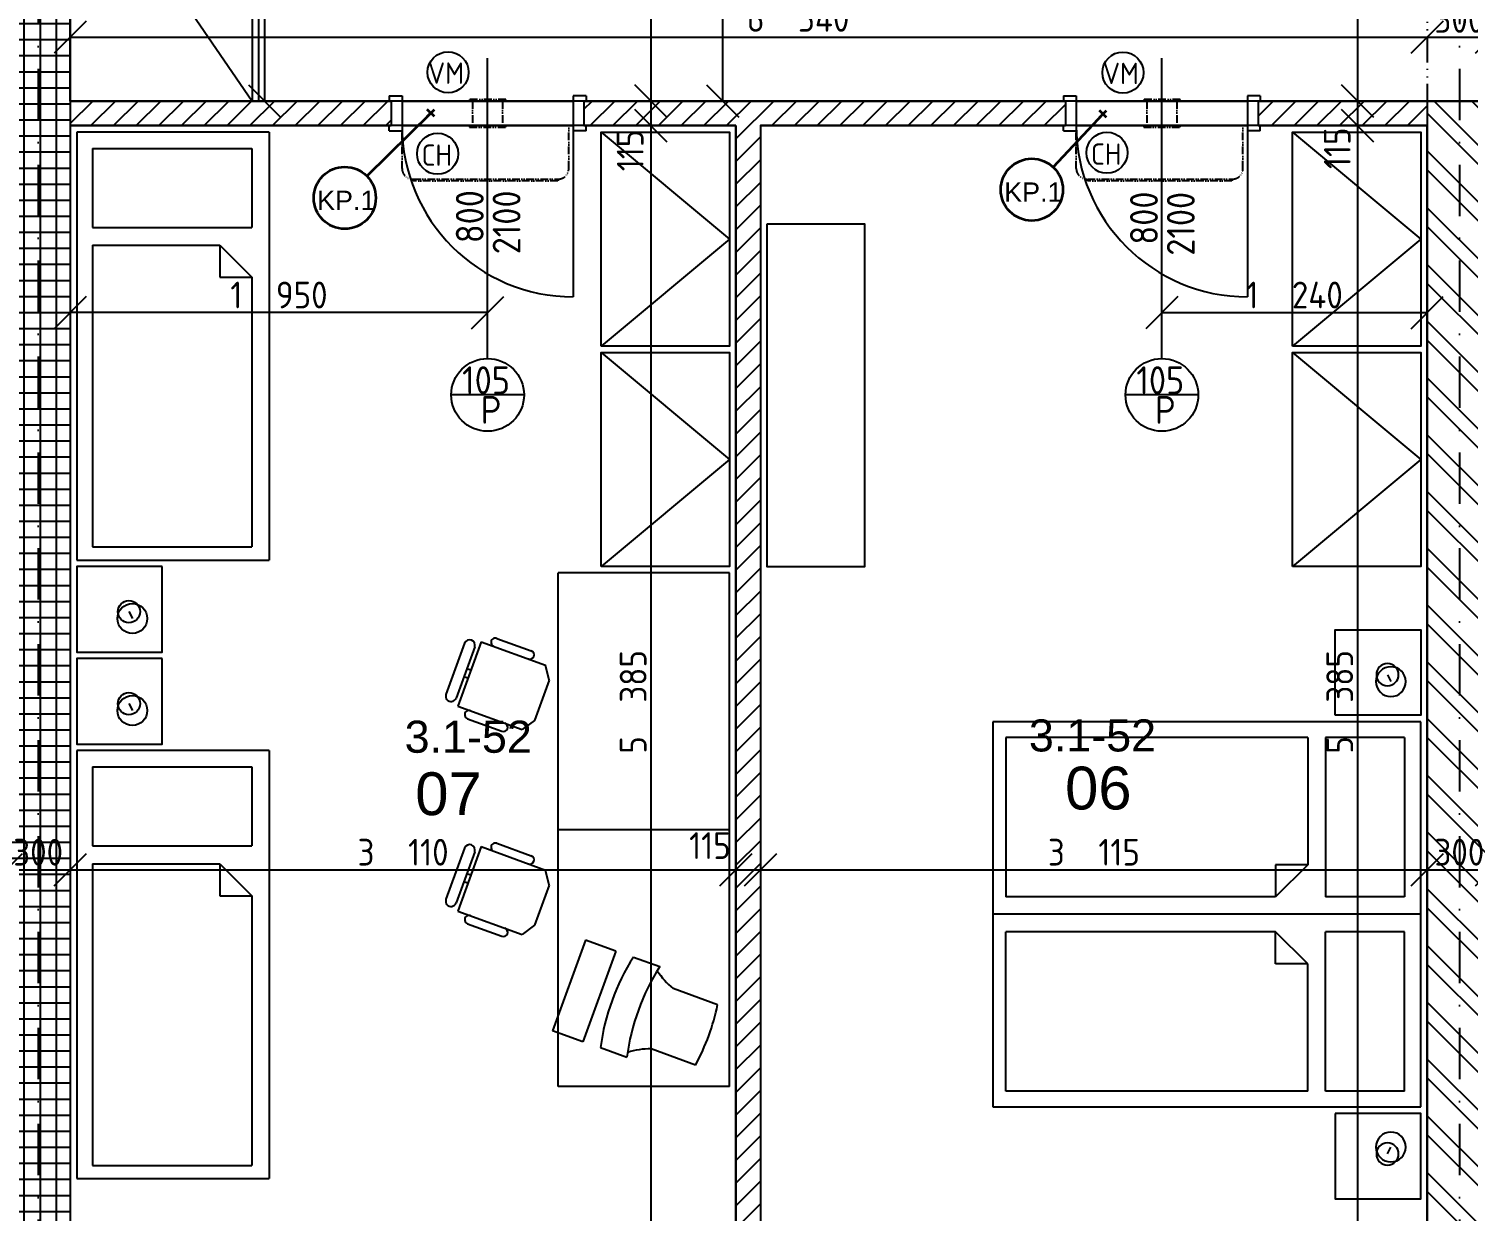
# Model space of a CAD drawing. Extents: x 4511820 to 5180432, y -1526536 to -944957.
# Drawn here: x 5014147 to 5020872, y -1168721 to -1163197 of the extents above; entities that cross this region are included whole.
import ezdxf

# ---------------------------------------------------------------- set-up
doc = ezdxf.new("R2010")
doc.units = 0
doc.header["$MEASUREMENT"] = 0
doc.linetypes.add('ACAD_ISO12W100', pattern=[22, 12, -3, 0.5, -3, 0.5, -3])
doc.linetypes.add('BODKOCIARKOVANA_3', pattern=[5.6, 3, -1.3, 0, -1.3])
doc.layers.get('0').update_dxf_attribs({"linetype": 'CONTINUOUS'})
doc.layers.get('Defpoints').update_dxf_attribs({"color": 61, "linetype": 'CONTINUOUS'})
for name, color, linetype in [('DVERE', 45, 'CONTINUOUS'), ('KÓTY', 4, 'CONTINUOUS'), ('MÚRY', 1, 'CONTINUOUS'), ('osi', 253, 'CONTINUOUS'), ('Plochy', 41, 'CONTINUOUS'), ('POPIS', 7, 'CONTINUOUS'), ('TENKÁ', 7, 'CONTINUOUS'), ('ZARIADENIE', 47, 'CONTINUOUS'), ('ZZ-chladenie', 133, 'CONTINUOUS'), ('zz-vetr', 52, 'CONTINUOUS'), ('ŠRAFY', 82, 'CONTINUOUS')]:
    doc.layers.add(name, color=color, linetype=linetype)
doc.layers.add('preklady', color=74, linetype='CONTINUOUS', lineweight=35)
doc.styles.add('ARIAL', font='arial.ttf')
doc.styles.add('STYLE1', font='isocp.shx')
doc.dimstyles.new('STANDARD-50', dxfattribs={"dimtxt": 125, "dimasz": 150, "dimexe": 10, "dimexo": 200, "dimgap": 20, "dimtad": 1, "dimdsep": 46, "dimlunit": 6, "dimtxsty": 'STYLE1', "dimblk1": 'OBLIQUE', "dimblk2": 'OBLIQUE', "dimsah": 1, "dimcen": 2.5, "dimse1": 1, "dimse2": 1, "dimadec": 0, "dimazin": 0, "dimtfac": 1, "dimtmove": 1, "dimatfit": 3, "dimldrblk": 'OBLIQUE', "dimfxl": 1, "dimtolj": 1, "dimtzin": 0, "dimarcsym": 0})
pattern_1 = [(45, (515270.5, 303822), (-53.0330086, 53.0330086), [])]

# ---------------------------------------------------------------- blocks, each defined once
blk = doc.blocks.new('_OBLIQUE')
at = {"color": 0, "linetype": 'ByBlock'}
blk.add_line((-0.5, -0.5), (0.5, 0.5), dxfattribs=at)
blk = doc.blocks.new('*D12942')
at = {"layer": 'Defpoints', "color": 0}
for p in [(4980571, -1166764.2), (5040921, -1166764.2), (5040921, -1172783.9)]:
    blk.add_point(p, dxfattribs=at)
at = {"layer": 'KÓTY', "color": 0, "lineweight": -2}
blk.add_line((4980571, -1172783.9), (5040921, -1172783.9), dxfattribs=at)
at = {"layer": 'KÓTY', "color": 0, "linetype": 'ByBlock', "lineweight": -2, "xscale": 150, "yscale": 150, "zscale": 150, "rotation": 180}
blk.add_blockref('_OBLIQUE', (4980571, -1172783.9), dxfattribs=at)
at = {"layer": 'KÓTY', "color": 0, "linetype": 'ByBlock', "lineweight": -2, "xscale": 150, "yscale": 150, "zscale": 150}
blk.add_blockref('_OBLIQUE', (5040921, -1172783.9), dxfattribs=at)
at = {"layer": 'KÓTY', "color": 0, "insert": (5010746, -1172701.3), "char_height": 125, "attachment_point": 5, "style": 'STYLE1'}
blk.add_mtext('\\A1;60ﾠ350', dxfattribs=at)
blk = doc.blocks.new('DVOJPOSTEL')
at = {"layer": 'ZARIADENIE', "ltscale": 0.25}
for p, q in [((4444359, -1314665.2), (4444359, -1312665.2)), ((4444359, -1312665.2), (4446159, -1312665.2)), ((4445259, -1312665.2), (4445259, -1314665.2)), ((4446159, -1312665.2), (4446159, -1314665.2)), ((4444139.6, -1312821.2), (4444171.8, -1312805.1)), ((4446378.4, -1312821.2), (4446346.2, -1312805.1)), ((4446159, -1314665.2), (4444359, -1314665.2))]:
    blk.add_line(p, q, dxfattribs=at)
at = {"layer": 'ZARIADENIE', "color": 76, "ltscale": 0.25}
for p, q in [((4444432.3, -1312741.6), (4445177.9, -1312741.6)), ((4444432.3, -1312741.6), (4444432.3, -1313110.9)), ((4445177.9, -1312741.6), (4445177.9, -1313110.9)), ((4446085.7, -1312741.6), (4445340.1, -1312741.6)), ((4445340.1, -1312741.6), (4445340.1, -1313110.9)), ((4446085.7, -1312741.6), (4446085.7, -1313110.9)), ((4444432.3, -1313110.9), (4445177.9, -1313110.9)), ((4446085.7, -1313110.9), (4445340.1, -1313110.9)), ((4444432.3, -1313193.6), (4444432.3, -1314603.6)), ((4444432.3, -1313193.6), (4445027.9, -1313193.6)), ((4445027.9, -1313193.6), (4445177.9, -1313343.6)), ((4445027.9, -1313193.6), (4445027.9, -1313343.6)), ((4445490.1, -1313193.6), (4445340.1, -1313343.6)), ((4446085.7, -1313193.6), (4445490.1, -1313193.6)), ((4445490.1, -1313193.6), (4445490.1, -1313343.6)), ((4446085.7, -1313193.6), (4446085.7, -1314603.6)), ((4445027.9, -1313343.6), (4445177.9, -1313343.6)), ((4445177.9, -1313343.6), (4445177.9, -1314603.6)), ((4445340.1, -1313343.6), (4445340.1, -1314603.6)), ((4445490.1, -1313343.6), (4445340.1, -1313343.6)), ((4444432.3, -1314603.6), (4445177.9, -1314603.6)), ((4446085.7, -1314603.6), (4445340.1, -1314603.6))]:
    blk.add_line(p, q, dxfattribs=at)
at = {"layer": 'ZARIADENIE'}
for points in [[(4444329, -1313065.2), (4443929, -1313065.2), (4443929, -1312665.2), (4444329, -1312665.2)], [(4446189, -1313065.2), (4446589, -1313065.2), (4446589, -1312665.2), (4446189, -1312665.2)]]:
    blk.add_lwpolyline(points, close=True, dxfattribs=at)
at = {"layer": 'ZARIADENIE', "ltscale": 0.25}
for centre, radius in [((4444139.6, -1312821.2), 51.9), ((4444171.8, -1312805.1), 69.7), ((4446346.2, -1312805.1), 69.7), ((4446378.4, -1312821.2), 51.9)]:
    blk.add_circle(centre, radius, dxfattribs=at)
blk = doc.blocks.new('SKRINA')
at = {"layer": 'ZARIADENIE'}
for p, q in [((4449069, -1324645.2), (4448469, -1324145.2)), ((4448469, -1325145.2), (4449069, -1324645.2))]:
    blk.add_line(p, q, dxfattribs=at)
blk.add_lwpolyline([(4448469, -1324145.2), (4448469, -1325145.2), (4449069, -1325145.2), (4449069, -1324145.2)], close=True, dxfattribs=at)
blk = doc.blocks.new('JEDNOPOSTEL BEZ STOL')
at = {"layer": 'ZARIADENIE', "ltscale": 0.25}
for p, q in [((4459678.1, -1322230.2), (4457678.1, -1322230.2)), ((4457678.1, -1323130.2), (4457678.1, -1322230.2)), ((4459678.1, -1322230.2), (4459678.1, -1323130.2)), ((4459678.1, -1323130.2), (4457678.1, -1323130.2))]:
    blk.add_line(p, q, dxfattribs=at)
at = {"layer": 'ZARIADENIE', "color": 76, "ltscale": 0.25}
for p, q in [((4458999.7, -1322311.3), (4457739.6, -1322311.3)), ((4457739.6, -1323056.9), (4457739.6, -1322311.3)), ((4459149.7, -1322461.3), (4458999.7, -1322311.3)), ((4458999.7, -1322461.3), (4458999.7, -1322311.3)), ((4459601.7, -1322311.3), (4459232.3, -1322311.3)), ((4459232.3, -1323056.9), (4459232.3, -1322311.3)), ((4459601.7, -1323056.9), (4459601.7, -1322311.3)), ((4459149.7, -1322461.3), (4458999.7, -1322461.3)), ((4459149.7, -1323056.9), (4459149.7, -1322461.3)), ((4459149.7, -1323056.9), (4457739.6, -1323056.9)), ((4459601.7, -1323056.9), (4459232.3, -1323056.9))]:
    blk.add_line(p, q, dxfattribs=at)
blk = doc.blocks.new('*D18659')
at = {"layer": 'Defpoints', "color": 0}
for p in [(5014041, -1167126.5), (5014341, -1167126.5), (5014341, -1167126.5)]:
    blk.add_point(p, dxfattribs=at)
at = {"layer": 'KÓTY', "color": 0, "lineweight": -2}
blk.add_line((5014041, -1167126.5), (5014341, -1167126.5), dxfattribs=at)
at = {"layer": 'KÓTY', "color": 0, "linetype": 'ByBlock', "lineweight": -2, "xscale": 150, "yscale": 150, "zscale": 150, "rotation": 180}
blk.add_blockref('_OBLIQUE', (5014041, -1167126.5), dxfattribs=at)
at = {"layer": 'KÓTY', "color": 0, "linetype": 'ByBlock', "lineweight": -2, "xscale": 150, "yscale": 150, "zscale": 150}
blk.add_blockref('_OBLIQUE', (5014341, -1167126.5), dxfattribs=at)
at = {"layer": 'KÓTY', "color": 0, "insert": (5014191, -1167044), "char_height": 125, "attachment_point": 5, "style": 'STYLE1'}
blk.add_mtext('\\A1;300', dxfattribs=at)
blk = doc.blocks.new('*D18660')
at = {"layer": 'Defpoints', "color": 0}
for p in [(5014341, -1167126.5), (5017451, -1167126.5), (5017451, -1167126.5)]:
    blk.add_point(p, dxfattribs=at)
at = {"layer": 'KÓTY', "color": 0, "lineweight": -2}
blk.add_line((5014341, -1167126.5), (5017451, -1167126.5), dxfattribs=at)
at = {"layer": 'KÓTY', "color": 0, "linetype": 'ByBlock', "lineweight": -2, "xscale": 150, "yscale": 150, "zscale": 150, "rotation": 180}
blk.add_blockref('_OBLIQUE', (5014341, -1167126.5), dxfattribs=at)
at = {"layer": 'KÓTY', "color": 0, "linetype": 'ByBlock', "lineweight": -2, "xscale": 150, "yscale": 150, "zscale": 150}
blk.add_blockref('_OBLIQUE', (5017451, -1167126.5), dxfattribs=at)
at = {"layer": 'KÓTY', "color": 0, "insert": (5015896, -1167044), "char_height": 125, "attachment_point": 5, "style": 'STYLE1'}
blk.add_mtext('\\A1;3ﾠ110', dxfattribs=at)
blk = doc.blocks.new('*D18661')
at = {"layer": 'Defpoints', "color": 0}
for p in [(5017451, -1167126.5), (5017566, -1167126.5), (5017566, -1167126.5)]:
    blk.add_point(p, dxfattribs=at)
at = {"layer": 'KÓTY', "color": 0, "lineweight": -2}
blk.add_line((5017451, -1167126.5), (5017566, -1167126.5), dxfattribs=at)
at = {"layer": 'KÓTY', "color": 0, "linetype": 'ByBlock', "lineweight": -2, "xscale": 150, "yscale": 150, "zscale": 150, "rotation": 180}
blk.add_blockref('_OBLIQUE', (5017451, -1167126.5), dxfattribs=at)
at = {"layer": 'KÓTY', "color": 0, "linetype": 'ByBlock', "lineweight": -2, "xscale": 150, "yscale": 150, "zscale": 150}
blk.add_blockref('_OBLIQUE', (5017566, -1167126.5), dxfattribs=at)
at = {"layer": 'KÓTY', "color": 0, "insert": (5017329.5, -1167013), "char_height": 125, "attachment_point": 5, "style": 'STYLE1'}
blk.add_mtext('\\A1;115', dxfattribs=at)
blk = doc.blocks.new('*D18662')
at = {"layer": 'Defpoints', "color": 0}
for p in [(5017566, -1167126.5), (5020681, -1167126.5), (5020681, -1167126.5)]:
    blk.add_point(p, dxfattribs=at)
at = {"layer": 'KÓTY', "color": 0, "lineweight": -2}
blk.add_line((5017566, -1167126.5), (5020681, -1167126.5), dxfattribs=at)
at = {"layer": 'KÓTY', "color": 0, "linetype": 'ByBlock', "lineweight": -2, "xscale": 150, "yscale": 150, "zscale": 150, "rotation": 180}
blk.add_blockref('_OBLIQUE', (5017566, -1167126.5), dxfattribs=at)
at = {"layer": 'KÓTY', "color": 0, "linetype": 'ByBlock', "lineweight": -2, "xscale": 150, "yscale": 150, "zscale": 150}
blk.add_blockref('_OBLIQUE', (5020681, -1167126.5), dxfattribs=at)
at = {"layer": 'KÓTY', "color": 0, "insert": (5019123.5, -1167044), "char_height": 125, "attachment_point": 5, "style": 'STYLE1'}
blk.add_mtext('\\A1;3ﾠ115', dxfattribs=at)
blk = doc.blocks.new('*D18663')
at = {"layer": 'Defpoints', "color": 0}
for p in [(5020681, -1167126.5), (5020981, -1167126.5), (5020981, -1167126.5)]:
    blk.add_point(p, dxfattribs=at)
at = {"layer": 'KÓTY', "color": 0, "lineweight": -2}
blk.add_line((5020681, -1167126.5), (5020981, -1167126.5), dxfattribs=at)
at = {"layer": 'KÓTY', "color": 0, "linetype": 'ByBlock', "lineweight": -2, "xscale": 150, "yscale": 150, "zscale": 150, "rotation": 180}
blk.add_blockref('_OBLIQUE', (5020681, -1167126.5), dxfattribs=at)
at = {"layer": 'KÓTY', "color": 0, "linetype": 'ByBlock', "lineweight": -2, "xscale": 150, "yscale": 150, "zscale": 150}
blk.add_blockref('_OBLIQUE', (5020981, -1167126.5), dxfattribs=at)
at = {"layer": 'KÓTY', "color": 0, "insert": (5020831, -1167044), "char_height": 125, "attachment_point": 5, "style": 'STYLE1'}
blk.add_mtext('\\A1;300', dxfattribs=at)
blk = doc.blocks.new('*D18888')
at = {"layer": 'Defpoints', "color": 0}
for p in [(5014341, -1163649.2), (5016291, -1163649.2), (5014341, -1164523)]:
    blk.add_point(p, dxfattribs=at)
at = {"layer": 'KÓTY', "color": 0, "lineweight": -2}
blk.add_line((5016291, -1164523), (5014341, -1164523), dxfattribs=at)
at = {"layer": 'KÓTY', "color": 0, "linetype": 'ByBlock', "lineweight": -2, "xscale": 150, "yscale": 150, "zscale": 150, "rotation": 180}
blk.add_blockref('_OBLIQUE', (5014341, -1164523), dxfattribs=at)
at = {"layer": 'KÓTY', "color": 0, "linetype": 'ByBlock', "lineweight": -2, "xscale": 150, "yscale": 150, "zscale": 150}
blk.add_blockref('_OBLIQUE', (5016291, -1164523), dxfattribs=at)
at = {"layer": 'KÓTY', "color": 0, "insert": (5015316, -1164440.5), "char_height": 125, "attachment_point": 5, "style": 'STYLE1'}
blk.add_mtext('\\A1;1ﾠ950', dxfattribs=at)
blk = doc.blocks.new('*D18889')
at = {"layer": 'Defpoints', "color": 0}
for p in [(5019441, -1164342), (5020681, -1164342), (5020681, -1164523)]:
    blk.add_point(p, dxfattribs=at)
at = {"layer": 'KÓTY', "color": 0, "lineweight": -2}
blk.add_line((5019441, -1164523), (5020681, -1164523), dxfattribs=at)
at = {"layer": 'KÓTY', "color": 0, "linetype": 'ByBlock', "lineweight": -2, "xscale": 150, "yscale": 150, "zscale": 150, "rotation": 180}
blk.add_blockref('_OBLIQUE', (5019441, -1164523), dxfattribs=at)
at = {"layer": 'KÓTY', "color": 0, "linetype": 'ByBlock', "lineweight": -2, "xscale": 150, "yscale": 150, "zscale": 150}
blk.add_blockref('_OBLIQUE', (5020681, -1164523), dxfattribs=at)
at = {"layer": 'KÓTY', "color": 0, "insert": (5020061, -1164440.5), "char_height": 125, "attachment_point": 5, "style": 'STYLE1'}
blk.add_mtext('\\A1;1ﾠ240', dxfattribs=at)
blk = doc.blocks.new('*D18908')
at = {"layer": 'Defpoints', "color": 0}
for p in [(5014341, -1162845), (5020681, -1162845), (5020681, -1163235.5)]:
    blk.add_point(p, dxfattribs=at)
at = {"layer": 'KÓTY', "color": 0, "lineweight": -2}
blk.add_line((5014341, -1163235.5), (5020681, -1163235.5), dxfattribs=at)
at = {"layer": 'KÓTY', "color": 0, "linetype": 'ByBlock', "lineweight": -2, "xscale": 150, "yscale": 150, "zscale": 150, "rotation": 180}
blk.add_blockref('_OBLIQUE', (5014341, -1163235.5), dxfattribs=at)
at = {"layer": 'KÓTY', "color": 0, "linetype": 'ByBlock', "lineweight": -2, "xscale": 150, "yscale": 150, "zscale": 150}
blk.add_blockref('_OBLIQUE', (5020681, -1163235.5), dxfattribs=at)
at = {"layer": 'KÓTY', "color": 0, "insert": (5017742, -1163148), "char_height": 125, "attachment_point": 5, "style": 'STYLE1'}
blk.add_mtext('\\A1;6ﾠ340', dxfattribs=at)
blk = doc.blocks.new('*D18915')
at = {"layer": 'Defpoints', "color": 0}
for p in [(5014856, -1162294.2), (5015091, -1163534.2), (5015248.5, -1163534.2)]:
    blk.add_point(p, dxfattribs=at)
at = {"layer": 'KÓTY', "color": 0, "lineweight": -2}
blk.add_line((5015248.5, -1162294.2), (5015248.5, -1163534.2), dxfattribs=at)
at = {"layer": 'KÓTY', "color": 0, "linetype": 'ByBlock', "lineweight": -2, "xscale": 150, "yscale": 150, "zscale": 150}
for p, rotation in [((5015248.5, -1162294.2), 90), ((5015248.5, -1163534.2), 270)]:
    blk.add_blockref('_OBLIQUE', p, dxfattribs=dict(at, rotation=rotation))
at = {"layer": 'KÓTY', "color": 0, "insert": (5015166, -1162914.2), "char_height": 125, "attachment_point": 5, "rotation": 90, "style": 'STYLE1'}
blk.add_mtext('\\A1;1ﾠ240', dxfattribs=at)
blk = doc.blocks.new('*D18916')
at = {"layer": 'Defpoints', "color": 0}
for p in [(5018121, -1161279.2), (5017053.5, -1163534.2), (5018108.5, -1163534.2)]:
    blk.add_point(p, dxfattribs=at)
at = {"layer": 'KÓTY', "color": 0, "lineweight": -2}
blk.add_line((5017053.5, -1161279.2), (5017053.5, -1163534.2), dxfattribs=at)
at = {"layer": 'KÓTY', "color": 0, "linetype": 'ByBlock', "lineweight": -2, "xscale": 150, "yscale": 150, "zscale": 150}
for p, rotation in [((5017053.5, -1161279.2), 90), ((5017053.5, -1163534.2), 270)]:
    blk.add_blockref('_OBLIQUE', p, dxfattribs=dict(at, rotation=rotation))
at = {"layer": 'KÓTY', "color": 0, "insert": (5016954.5, -1162477), "char_height": 125, "attachment_point": 5, "rotation": 90, "style": 'STYLE1'}
blk.add_mtext('\\A1;2ﾠ255', dxfattribs=at)
blk = doc.blocks.new('*D18926')
at = {"layer": 'Defpoints', "color": 0}
for p in [(5018051, -1161914.2), (5017389, -1163534.2), (5017866, -1163534.2)]:
    blk.add_point(p, dxfattribs=at)
at = {"layer": 'KÓTY', "color": 0, "lineweight": -2}
blk.add_line((5017389, -1161914.2), (5017389, -1163534.2), dxfattribs=at)
at = {"layer": 'KÓTY', "color": 0, "linetype": 'ByBlock', "lineweight": -2, "xscale": 150, "yscale": 150, "zscale": 150}
for p, rotation in [((5017389, -1161914.2), 90), ((5017389, -1163534.2), 270)]:
    blk.add_blockref('_OBLIQUE', p, dxfattribs=dict(at, rotation=rotation))
at = {"layer": 'KÓTY', "color": 0, "insert": (5017308, -1162458), "char_height": 125, "attachment_point": 5, "rotation": 90, "style": 'STYLE1'}
blk.add_mtext('\\A1;1ﾠ620', dxfattribs=at)
blk = doc.blocks.new('*D18927')
at = {"layer": 'Defpoints', "color": 0}
for p in [(5017053.5, -1163534.2), (5017053.5, -1163649.2), (5017053.5, -1163649.2)]:
    blk.add_point(p, dxfattribs=at)
at = {"layer": 'KÓTY', "color": 0, "lineweight": -2}
blk.add_line((5017053.5, -1163534.2), (5017053.5, -1163649.2), dxfattribs=at)
at = {"layer": 'KÓTY', "color": 0, "linetype": 'ByBlock', "lineweight": -2, "xscale": 150, "yscale": 150, "zscale": 150}
for p, rotation in [((5017053.5, -1163534.2), 90), ((5017053.5, -1163649.2), 270)]:
    blk.add_blockref('_OBLIQUE', p, dxfattribs=dict(at, rotation=rotation))
at = {"layer": 'KÓTY', "color": 0, "insert": (5016957, -1163765), "char_height": 125, "attachment_point": 5, "rotation": 90, "style": 'STYLE1'}
blk.add_mtext('\\A1;115', dxfattribs=at)
blk = doc.blocks.new('*D18928')
at = {"layer": 'Defpoints', "color": 0}
for p in [(5017451, -1163649.2), (5017053.5, -1169034.2), (5017451, -1169034.2)]:
    blk.add_point(p, dxfattribs=at)
at = {"layer": 'KÓTY', "color": 0, "lineweight": -2}
blk.add_line((5017053.5, -1163649.2), (5017053.5, -1169034.2), dxfattribs=at)
at = {"layer": 'KÓTY', "color": 0, "linetype": 'ByBlock', "lineweight": -2, "xscale": 150, "yscale": 150, "zscale": 150}
for p, rotation in [((5017053.5, -1163649.2), 90), ((5017053.5, -1169034.2), 270)]:
    blk.add_blockref('_OBLIQUE', p, dxfattribs=dict(at, rotation=rotation))
at = {"layer": 'KÓTY', "color": 0, "insert": (5016971, -1166341.7), "char_height": 125, "attachment_point": 5, "rotation": 90, "style": 'STYLE1'}
blk.add_mtext('\\A1;5ﾠ385', dxfattribs=at)
blk = doc.blocks.new('*D18938')
at = {"layer": 'Defpoints', "color": 0}
for p in [(5020681, -1161279.2), (5020354.5, -1163534.2), (5020681, -1163534.2)]:
    blk.add_point(p, dxfattribs=at)
at = {"layer": 'KÓTY', "color": 0, "lineweight": -2}
blk.add_line((5020354.5, -1161279.2), (5020354.5, -1163534.2), dxfattribs=at)
at = {"layer": 'KÓTY', "color": 0, "linetype": 'ByBlock', "lineweight": -2, "xscale": 150, "yscale": 150, "zscale": 150}
for p, rotation in [((5020354.5, -1161279.2), 90), ((5020354.5, -1163534.2), 270)]:
    blk.add_blockref('_OBLIQUE', p, dxfattribs=dict(at, rotation=rotation))
at = {"layer": 'KÓTY', "color": 0, "insert": (5020237.5, -1162491), "char_height": 125, "attachment_point": 5, "rotation": 90, "style": 'STYLE1'}
blk.add_mtext('\\A1;2ﾠ255', dxfattribs=at)
blk = doc.blocks.new('*D18939')
at = {"layer": 'Defpoints', "color": 0}
for p in [(5020681, -1163534.2), (5020354.5, -1163649.2), (5020681, -1163649.2)]:
    blk.add_point(p, dxfattribs=at)
at = {"layer": 'KÓTY', "color": 0, "lineweight": -2}
blk.add_line((5020354.5, -1163534.2), (5020354.5, -1163649.2), dxfattribs=at)
at = {"layer": 'KÓTY', "color": 0, "linetype": 'ByBlock', "lineweight": -2, "xscale": 150, "yscale": 150, "zscale": 150}
for p, rotation in [((5020354.5, -1163534.2), 90), ((5020354.5, -1163649.2), 270)]:
    blk.add_blockref('_OBLIQUE', p, dxfattribs=dict(at, rotation=rotation))
at = {"layer": 'KÓTY', "color": 0, "insert": (5020260.5, -1163755), "char_height": 125, "attachment_point": 5, "rotation": 90, "style": 'STYLE1'}
blk.add_mtext('\\A1;115', dxfattribs=at)
blk = doc.blocks.new('*D18940')
at = {"layer": 'Defpoints', "color": 0}
for p in [(5020681, -1163649.2), (5020354.5, -1169034.2), (5020681, -1169034.2)]:
    blk.add_point(p, dxfattribs=at)
at = {"layer": 'KÓTY', "color": 0, "lineweight": -2}
blk.add_line((5020354.5, -1163649.2), (5020354.5, -1169034.2), dxfattribs=at)
at = {"layer": 'KÓTY', "color": 0, "linetype": 'ByBlock', "lineweight": -2, "xscale": 150, "yscale": 150, "zscale": 150}
for p, rotation in [((5020354.5, -1163649.2), 90), ((5020354.5, -1169034.2), 270)]:
    blk.add_blockref('_OBLIQUE', p, dxfattribs=dict(at, rotation=rotation))
at = {"layer": 'KÓTY', "color": 0, "insert": (5020272, -1166341.7), "char_height": 125, "attachment_point": 5, "rotation": 90, "style": 'STYLE1'}
blk.add_mtext('\\A1;5ﾠ385', dxfattribs=at)
blk = doc.blocks.new('*D18975')
at = {"layer": 'Defpoints', "color": 0}
for p in [(5020681, -1163235.5), (5020981, -1163235.5), (5020981, -1163235.5)]:
    blk.add_point(p, dxfattribs=at)
at = {"layer": 'KÓTY', "color": 0, "lineweight": -2}
blk.add_line((5020681, -1163235.5), (5020981, -1163235.5), dxfattribs=at)
at = {"layer": 'KÓTY', "color": 0, "linetype": 'ByBlock', "lineweight": -2, "xscale": 150, "yscale": 150, "zscale": 150, "rotation": 180}
blk.add_blockref('_OBLIQUE', (5020681, -1163235.5), dxfattribs=at)
at = {"layer": 'KÓTY', "color": 0, "linetype": 'ByBlock', "lineweight": -2, "xscale": 150, "yscale": 150, "zscale": 150}
blk.add_blockref('_OBLIQUE', (5020981, -1163235.5), dxfattribs=at)
at = {"layer": 'KÓTY', "color": 0, "insert": (5020831, -1163153), "char_height": 125, "attachment_point": 5, "style": 'STYLE1'}
blk.add_mtext('\\A1;300', dxfattribs=at)
blk = doc.blocks.new('chlj3')
at = {"layer": 'ZZ-chladenie', "linetype": 'ACAD_ISO12W100', "ltscale": 3}
for p, q in [((5005195.8, -1151691.8), (5005395.8, -1151691.8)), ((5005195.8, -1152470.8), (5005395.8, -1152470.8))]:
    blk.add_line(p, q, dxfattribs=at)
blk.add_lwpolyline([(5005145.8, -1152419.2), (5005138.4, -1152419.2), (5005138.4, -1151744.5), (5005145.8, -1151744.5)], close=True, dxfattribs=at)
for centre, start, end in [((5005195.8, -1151741.8), 90, 180), ((5005195.8, -1152420.8), 180, 270)]:
    blk.add_arc(centre, 50, start, end, dxfattribs=at)

msp = doc.modelspace()

# ---------------------------------------------------------------- hatches: boundary and pattern name
at = {"layer": 'ŠRAFY', "ltscale": 0.25}
h = msp.add_hatch(dxfattribs=at)
h.set_pattern_fill('ANSI37', color=256, scale=600, angle=45)
h.set_pattern_definition([(90, (-3307273.674, 668852.734), (-75, 1e-14), []), (180, (-3307273.674, 668852.734), (-1e-14, -75), [])])
h.paths.add_polyline_path([(5014041, -1161164.191), (5014041, -1163849.191), (5014041, -1169034.191), (5014341, -1169034.191), (5014341, -1163649.191), (5014341, -1163534.191), (5014341, -1162294.191), (5014341, -1162179.191), (5014341, -1161279.191), (5014341, -1161164.191)])
h = msp.add_hatch(dxfattribs=at)
h.set_pattern_fill('ANSI31', color=256, scale=600, style=0)
h.set_pattern_definition(pattern_1)
h.paths.add_polyline_path([(5014341, -1163534.191), (5014341, -1163649.191), (5015831, -1163649.191), (5015841, -1163649.191), (5015841, -1163534.191), (5015831, -1163534.191)])
h = msp.add_hatch(dxfattribs=at)
h.set_pattern_fill('ANSI31', color=256, scale=600, style=0)
h.set_pattern_definition(pattern_1)
h.paths.add_polyline_path([(5017566, -1169034.191), (5017566, -1163649.191), (5018991, -1163649.191), (5018991, -1163534.191), (5016741, -1163534.191), (5016741, -1163649.191), (5017451, -1163649.191), (5017451, -1169034.191)])
h = msp.add_hatch(dxfattribs=at)
h.set_pattern_fill('ANSI31', color=256, scale=600, style=0)
h.set_pattern_definition(pattern_1)
h.paths.add_polyline_path([(5020681, -1163534.191), (5019901, -1163534.191), (5019891, -1163534.191), (5019891, -1163649.191), (5019901, -1163649.191), (5020681, -1163649.191)])
at = {"layer": 'ŠRAFY'}
h = msp.add_hatch(dxfattribs=at)
h.set_pattern_fill('ANSI32', color=256, scale=500, angle=90)
h.set_pattern_definition([(135, (515810.9, 44482.1), (-132.5825215, -132.5825215), []), (135, (515810.9, 44570.48), (-132.5825215, -132.5825215), [])])
h.paths.add_polyline_path([(5020681, -1163649.191), (5020681, -1169034.191), (5020981, -1169034.191), (5020981, -1164759.191), (5020981, -1163534.191), (5020681, -1163534.191)])

# ---------------------------------------------------------------- linework, layer by layer
at = {"layer": 'DVERE', "ltscale": 0.25}
for p, q in [((5016291, -1164737.191), (5016291, -1163334.535)), ((5019441, -1164737.191), (5019441, -1163334.535)), ((5015831, -1163509.191), (5015891, -1163509.191)), ((5015831, -1163509.191), (5015831, -1163534.191)), ((5015891, -1163509.191), (5015891, -1163674.191)), ((5015891, -1163534.191), (5016691, -1163534.191)), ((5016691, -1163509.191), (5016691, -1163674.191)), ((5016751, -1163509.191), (5016691, -1163509.191)), ((5016751, -1163509.191), (5016751, -1163534.191)), ((5018981, -1163509.191), (5019041, -1163509.191)), ((5018981, -1163509.191), (5018981, -1163534.191)), ((5019041, -1163509.191), (5019041, -1163674.191)), ((5019041, -1163534.191), (5019841, -1163534.191)), ((5019841, -1163509.191), (5019841, -1163674.191)), ((5019901, -1163509.191), (5019841, -1163509.191)), ((5019901, -1163509.191), (5019901, -1163534.191)), ((5015831, -1163674.191), (5015831, -1163649.191)), ((5015831, -1163674.191), (5015891, -1163674.191)), ((5015891, -1163649.191), (5016691, -1163649.191)), ((5016691, -1163649.191), (5016691, -1164449.191)), ((5016751, -1163674.191), (5016691, -1163674.191)), ((5016751, -1163674.191), (5016751, -1163649.191)), ((5018981, -1163674.191), (5018981, -1163649.191)), ((5018981, -1163674.191), (5019041, -1163674.191)), ((5019041, -1163649.191), (5019841, -1163649.191)), ((5019841, -1163649.191), (5019841, -1164449.191)), ((5019901, -1163674.191), (5019841, -1163674.191)), ((5019901, -1163674.191), (5019901, -1163649.191)), ((5016461, -1164907.191), (5016121, -1164907.191)), ((5019611, -1164907.191), (5019271, -1164907.191))]:
    msp.add_line(p, q, dxfattribs=at)
for centre in [(5016291, -1164907.191), (5019441, -1164907.191)]:
    msp.add_circle(centre, 170, dxfattribs=at)
for centre in [(5016691, -1163649.191), (5019841, -1163649.191)]:
    msp.add_arc(centre, 800, 180, 270, dxfattribs=at)
at = {"layer": 'MÚRY'}
for p, q in [((5014341, -1162294.191), (5014341, -1163534.191)), ((5014341, -1163534.191), (5015841, -1163534.191)), ((5016741, -1163534.191), (5018991, -1163534.191)), ((5019891, -1163534.191), (5020981, -1163534.191)), ((5014341, -1163649.191), (5014341, -1169034.191)), ((5014341, -1163649.191), (5015841, -1163649.191)), ((5016741, -1163649.191), (5017451, -1163649.191)), ((5017451, -1163649.191), (5017451, -1169034.191)), ((5017566, -1163649.191), (5017566, -1169034.191)), ((5017566, -1163649.191), (5018991, -1163649.191)), ((5019891, -1163649.191), (5020681, -1163649.191)), ((5020681, -1163649.191), (5020681, -1169034.191))]:
    msp.add_line(p, q, dxfattribs=at)
at = {"layer": 'MÚRY', "ltscale": 0.25}
for p, q in [((5015841, -1163534.191), (5015841, -1163649.191)), ((5016741, -1163534.191), (5016741, -1163649.191)), ((5018991, -1163534.191), (5018991, -1163649.191)), ((5018991, -1163534.191), (5018991, -1163649.191)), ((5019891, -1163534.191), (5019891, -1163649.191))]:
    msp.add_line(p, q, dxfattribs=at)
at = {"layer": 'osi', "linetype": 'BODKOCIARKOVANA_3', "ltscale": 80}
for p, q in [((5014191, -1134257), (5014191, -1171774.191)), ((5020831, -1134257), (5020831, -1171774.191))]:
    msp.add_line(p, q, dxfattribs=at)
at = {"layer": 'Plochy'}
for points in [[(5014341, -1163534.191), (5014341, -1162294.191), (5014856, -1162294.191), (5014856, -1161279.191), (5018051, -1161279.191), (5018051, -1161914.191), (5018191, -1161914.191), (5018191, -1161279.191), (5020681, -1161279.191), (5020681, -1161914.191), (5020981, -1161914.191), (5020981, -1163534.191)], [(5017451, -1163649.191), (5014341, -1163649.191), (5014341, -1169034.191), (5017451, -1169034.191)], [(5020681, -1163649.191), (5017566, -1163649.191), (5017566, -1169034.191), (5020681, -1169034.191)]]:
    msp.add_lwpolyline(points, close=True, dxfattribs=at)
at = {"layer": 'preklady'}
for p, q in [((5016025.5, -1163590.5), (5015726.678, -1163885.127)), ((5016008.882, -1163607.116), (5016042.116, -1163573.882)), ((5016042.117, -1163607.117), (5016008.883, -1163573.883)), ((5019165.5, -1163595), (5018932.713, -1163842.757)), ((5019148.882, -1163611.616), (5019182.116, -1163578.382)), ((5019182.117, -1163611.617), (5019148.883, -1163578.383))]:
    msp.add_line(p, q, dxfattribs=at)
at = {"layer": 'preklady', "ltscale": 0.25}
for centre in [(5018833.425, -1163948.43), (5015623.425, -1163986.93)]:
    msp.add_circle(centre, 145, dxfattribs=at)
at = {"layer": 'TENKÁ', "linetype": 'ACAD_ISO12W100', "ltscale": 10}
msp.add_line((5020681, -1161914.191), (5020681, -1163534.191), dxfattribs=at)
at = {"layer": 'TENKÁ'}
for p, q in [((5014341, -1163534.191), (5014341, -1163649.191)), ((5020681, -1163534.191), (5020681, -1163649.191))]:
    msp.add_line(p, q, dxfattribs=at)
at = {"layer": 'ZARIADENIE'}
for p, q in [((5015191, -1161849.191), (5015191, -1163534.191)), ((5015221, -1161879.191), (5015221, -1163534.191)), ((5014341, -1162294.191), (5015191, -1163534.191)), ((5014614.982, -1165919.792), (5014631.076, -1165952.018)), ((5014614.982, -1166349.792), (5014631.076, -1166382.018))]:
    msp.add_line(p, q, dxfattribs=at)
at = {"layer": 'ZARIADENIE', "color": 45, "ltscale": 0.25}
for p, q in [((5017421, -1165739.191), (5016621, -1165739.191)), ((5016621, -1168139.191), (5016621, -1165739.191)), ((5017421, -1168139.191), (5017421, -1165739.191)), ((5017421, -1166939.191), (5016621, -1166939.191)), ((5017421, -1168139.191), (5016621, -1168139.191))]:
    msp.add_line(p, q, dxfattribs=at)
at = {"layer": 'ZARIADENIE', "color": 33, "ltscale": 0.25}
for p, q in [((5016333.867, -1166044.703), (5016494.827, -1166103.288)), ((5016183.464, -1166067.425), (5016096.449, -1166306.497)), ((5016230.448, -1166084.526), (5016143.433, -1166323.598)), ((5016260.458, -1166060.552), (5016151.012, -1166361.253)), ((5016260.458, -1166060.552), (5016561.16, -1166169.998)), ((5016578.226, -1166240.06), (5016561.16, -1166169.998)), ((5016180.1, -1166222.856), (5016198.894, -1166229.696)), ((5016193.781, -1166185.268), (5016212.575, -1166192.109)), ((5016578.226, -1166240.06), (5016509.822, -1166427.999)), ((5016151.012, -1166361.253), (5016451.713, -1166470.7)), ((5016197.059, -1166420.58), (5016358.019, -1166479.165)), ((5016509.822, -1166427.999), (5016451.713, -1166470.7)), ((5016183.464, -1167024.876), (5016096.449, -1167263.947)), ((5016230.448, -1167041.977), (5016143.433, -1167281.048)), ((5016260.458, -1167018.002), (5016151.012, -1167318.704)), ((5016260.458, -1167018.002), (5016561.16, -1167127.449)), ((5016333.867, -1167002.154), (5016494.827, -1167060.739)), ((5016180.1, -1167180.307), (5016198.894, -1167187.147)), ((5016193.781, -1167142.719), (5016212.575, -1167149.559)), ((5016578.226, -1167197.511), (5016561.16, -1167127.449)), ((5016578.226, -1167197.511), (5016509.822, -1167385.45)), ((5016151.012, -1167318.704), (5016451.713, -1167428.15)), ((5016197.059, -1167378.031), (5016358.019, -1167436.616)), ((5016509.822, -1167385.45), (5016451.713, -1167428.15))]:
    msp.add_line(p, q, dxfattribs=at)
at = {"layer": 'ZARIADENIE', "color": 8, "ltscale": 0.25}
for p, q in [((5016748.221, -1167455.048), (5016594.312, -1167877.909)), ((5016889.175, -1167506.351), (5016748.221, -1167455.048)), ((5016889.175, -1167506.351), (5016735.266, -1167929.212)), ((5016972.523, -1167533.936), (5017095.609, -1167578.735)), ((5017364.988, -1167756.595), (5017157.141, -1167680.945)), ((5016735.266, -1167929.212), (5016594.312, -1167877.909)), ((5016818.614, -1167956.797), (5016941.7, -1168001.597)), ((5017262.382, -1168038.502), (5017054.535, -1167962.852))]:
    msp.add_line(p, q, dxfattribs=at)
at = {"layer": 'ZARIADENIE', "color": 45, "ltscale": 0.25}
msp.add_lwpolyline([(5017596, -1164109.191), (5017596, -1165709.191), (5018053.767, -1165709.191), (5018053.767, -1164109.191)], close=True, dxfattribs=at)
at = {"layer": 'ZARIADENIE'}
for points in [[(5014771, -1165709.191), (5014371, -1165709.191), (5014371, -1166109.191), (5014771, -1166109.191)], [(5014771, -1166139.191), (5014371, -1166139.191), (5014371, -1166539.191), (5014771, -1166539.191)]]:
    msp.add_lwpolyline(points, close=True, dxfattribs=at)
for centre, radius in [((5014631.076, -1165952.018), 69.742), ((5014614.982, -1165919.792), 51.859), ((5014631.076, -1166382.018), 69.742), ((5014614.982, -1166349.792), 51.859)]:
    msp.add_circle(centre, radius, dxfattribs=at)
at = {"layer": 'ZARIADENIE', "color": 33, "ltscale": 0.25}
for centre, radius, start, end in [((5016327.027, -1166063.497), 20, 70, 250), ((5016206.956, -1166075.976), 25, 340, 160), ((5016487.987, -1166122.082), 20, 250, 70), ((5016119.941, -1166315.047), 25, 160, 340), ((5016203.9, -1166401.786), 20, 70, 250), ((5016364.86, -1166460.371), 20, 250, 70), ((5016206.956, -1167033.427), 25, 340, 160), ((5016327.027, -1167020.948), 20, 70, 250), ((5016487.987, -1167079.532), 20, 250, 70), ((5016119.941, -1167272.498), 25, 160, 340), ((5016203.9, -1167359.237), 20, 70, 250), ((5016364.86, -1167417.822), 20, 250, 70)]:
    msp.add_arc(centre, radius, start, end, dxfattribs=at)
at = {"layer": 'ZARIADENIE', "color": 8, "ltscale": 0.25}
for centre, radius, start, end in [((5017835.261, -1168087.387), 1025, 147.3196165, 172.6803835), ((5017958.347, -1168132.186), 1025, 147.3196165, 172.6803835), ((5017370.204, -1167418.911), 337.724, 211.9719024, 230.8849629), ((5016360.869, -1167550.752), 1025, 331.5850319, 348.4149681), ((5017049.319, -1168300.536), 337.724, 89.1150371, 108.0280976)]:
    msp.add_arc(centre, radius, start, end, dxfattribs=at)
at = {"layer": 'ZZ-chladenie'}
for centre in [(5016057.198, -1163780.704), (5019184.408, -1163775.943)]:
    msp.add_circle(centre, 96, dxfattribs=at)
at = {"layer": 'zz-vetr', "linetype": 'ACAD_ISO12W100', "lineweight": -2, "ltscale": 3}
for p, q in [((5016221, -1163534.191), (5016221, -1163649.191)), ((5016361, -1163534.191), (5016361, -1163649.191)), ((5019371, -1163534.191), (5019371, -1163649.191)), ((5019511, -1163534.191), (5019511, -1163649.191))]:
    msp.add_line(p, q, dxfattribs=at)
for points in [[(5016376, -1163534.191), (5016376, -1163527.191), (5016206, -1163527.191), (5016206, -1163534.191)], [(5019526, -1163534.191), (5019526, -1163527.191), (5019356, -1163527.191), (5019356, -1163534.191)], [(5016376, -1163656.191), (5016376, -1163649.191), (5016206, -1163649.191), (5016206, -1163656.191)], [(5019526, -1163656.191), (5019526, -1163649.191), (5019356, -1163649.191), (5019356, -1163656.191)]]:
    msp.add_lwpolyline(points, close=True, dxfattribs=at)
at = {"layer": 'zz-vetr'}
for centre in [(5016106.126, -1163399.847), (5019259.065, -1163401.232)]:
    msp.add_circle(centre, 96, dxfattribs=at)

# ---------------------------------------------------------------- block references
at = {"layer": 'Plochy', "color": 2, "xscale": -1, "rotation": 270}
for p in [(6337501.191, -5623357.26), (6337501.191, -5626247.26)]:
    msp.add_blockref('JEDNOPOSTEL BEZ STOL', p, dxfattribs=at)
at = {"layer": 'ZARIADENIE', "color": 2, "xscale": -1}
for name, p, rotation in [('SKRINA', (568352, -2488824.383), 180), ('SKRINA', (571582, -2488824.383), 180), ('SKRINA', (568352, -2489854.383), 180), ('SKRINA', (571582, -2489854.383), 180), ('DVOJPOSTEL', (6333316.191, -5612593.191), 270)]:
    msp.add_blockref(name, p, dxfattribs=dict(at, rotation=rotation))
at = {"layer": 'ZZ-chladenie', "rotation": 90}
for p in [(3864199.23, -6169045.012), (3867349.23, -6169045.012)]:
    msp.add_blockref('chlj3', p, dxfattribs=at)

# ---------------------------------------------------------------- texts
at = {"layer": 'DVERE', "style": 'STYLE1'}
for s, p in [('105', (5016171.97, -1164903.691)), ('105', (5019321.97, -1164903.691)), ('P', (5016258.97, -1165042.328)), ('P', (5019408.97, -1165042.328))]:
    msp.add_text(s, height=130, dxfattribs=at).set_placement(p)
at = {"layer": 'POPIS', "lineweight": 40, "ltscale": 0.25, "style": 'ARIAL'}
for s, height, p in [('3.1-52', 150, (5015903.269, -1166579.27)), ('3.1-52', 150, (5018819.769, -1166573.27)), ('06', 200, (5018988.811, -1166844.27)), ('07', 200, (5015952.811, -1166870.77))]:
    msp.add_text(s, height=height, dxfattribs=at).set_placement(p)
at = {"layer": 'preklady', "linetype": 'Continuous', "lineweight": 20, "style": 'ARIAL'}
for p in [(5015494.161, -1164043.187), (5018704.161, -1164004.687)]:
    msp.add_text('KP.1', height=90, dxfattribs=at).set_placement(p)
at = {"layer": 'TENKÁ', "linetype": 'Continuous', "style": 'STYLE1'}
for s, p in [('800', (5016272.417, -1164198.548)), ('2100', (5016444.524, -1164250.322)), ('800', (5019422.417, -1164205.174)), ('2100', (5019594.524, -1164256.947))]:
    msp.add_text(s, height=130, rotation=90, dxfattribs=at).set_placement(p)
at = {"layer": 'ZZ-chladenie', "style": 'STYLE1'}
for p in [(5015982.57, -1163836.904), (5019109.78, -1163832.142)]:
    msp.add_text('CH', height=100, dxfattribs=at).set_placement(p)
at = {"layer": 'zz-vetr', "style": 'STYLE1'}
for p in [(5016011.819, -1163453.86), (5019164.759, -1163455.245)]:
    msp.add_text('VM', height=100, dxfattribs=at).set_placement(p)

# ---------------------------------------------------------------- dimensions: what is measured, and where the dimension line sits
at = {"layer": 'KÓTY'}
for base, p1, p2, picture, middle in [((5017053.5, -1163534.191), (5018121, -1161279.191), (5018108.5, -1163534.191), '*D18916', (5017037, -1162477)), ((5020354.5, -1163534.191), (5020681, -1161279.191), (5020681, -1163534.191), '*D18938', (5020320, -1162491)), ((5017389, -1163534.191), (5018051, -1161914.191), (5017866, -1163534.191), '*D18926', (5017390.5, -1162458)), ((5017053.5, -1163649.191), (5017053.5, -1163534.191), (5017053.5, -1163649.191), '*D18927', (5017039.5, -1163765)), ((5020354.5, -1163649.191), (5020681, -1163534.191), (5020681, -1163649.191), '*D18939', (5020343, -1163755))]:
    dim = msp.add_linear_dim(base=base, p1=p1, p2=p2, angle=90, dimstyle='STANDARD-50', dxfattribs=at)
    dim.commit()
    dim.dimension.update_dxf_attribs({"geometry": picture, "text_midpoint": middle, "dimtype": 160})
for base, p1, p2, picture, middle in [((5015248.5, -1163534.191), (5014856, -1162294.191), (5015091, -1163534.191), '*D18915', (5015165.957, -1162914.191)), ((5017053.5, -1169034.191), (5017451, -1163649.191), (5017451, -1169034.191), '*D18928', (5016970.957, -1166341.691)), ((5020354.5, -1169034.191), (5020681, -1163649.191), (5020681, -1169034.191), '*D18940', (5020271.957, -1166341.691))]:
    dim = msp.add_linear_dim(base=base, p1=p1, p2=p2, angle=90, dimstyle='STANDARD-50', dxfattribs=at)
    dim.commit()
    dim.dimension.update_dxf_attribs({"geometry": picture, "text_midpoint": middle})
for base, p1, p2, picture, middle in [((5020681, -1163235.5), (5014341, -1162845), (5020681, -1162845), '*D18908', (5017742, -1163230.5)), ((5017566, -1167126.5), (5017451, -1167126.5), (5017566, -1167126.5), '*D18661', (5017329.5, -1167095.5))]:
    dim = msp.add_linear_dim(base=base, p1=p1, p2=p2, dimstyle='STANDARD-50', dxfattribs=at)
    dim.commit()
    dim.dimension.update_dxf_attribs({"geometry": picture, "text_midpoint": middle, "dimtype": 160})
for base, p1, p2, picture, middle in [((5020981, -1163235.5), (5020681, -1163235.5), (5020981, -1163235.5), '*D18975', (5020831, -1163153)), ((5014341, -1164523), (5016291, -1163649.191), (5014341, -1163649.191), '*D18888', (5015316, -1164440.457)), ((5020681, -1164523), (5019441, -1164342.012), (5020681, -1164342.012), '*D18889', (5020061, -1164440.457)), ((5040921, -1172783.883), (4980571, -1166764.191), (5040921, -1166764.191), '*D12942', (5010746, -1172701.34)), ((5014341, -1167126.5), (5014041, -1167126.5), (5014341, -1167126.5), '*D18659', (5014191, -1167044)), ((5017451, -1167126.5), (5014341, -1167126.5), (5017451, -1167126.5), '*D18660', (5015896, -1167043.957)), ((5020681, -1167126.5), (5017566, -1167126.5), (5020681, -1167126.5), '*D18662', (5019123.5, -1167043.957)), ((5020981, -1167126.5), (5020681, -1167126.5), (5020981, -1167126.5), '*D18663', (5020831, -1167044))]:
    dim = msp.add_linear_dim(base=base, p1=p1, p2=p2, dimstyle='STANDARD-50', dxfattribs=at)
    dim.commit()
    dim.dimension.update_dxf_attribs({"geometry": picture, "text_midpoint": middle})

doc.saveas('drawing.dxf')
